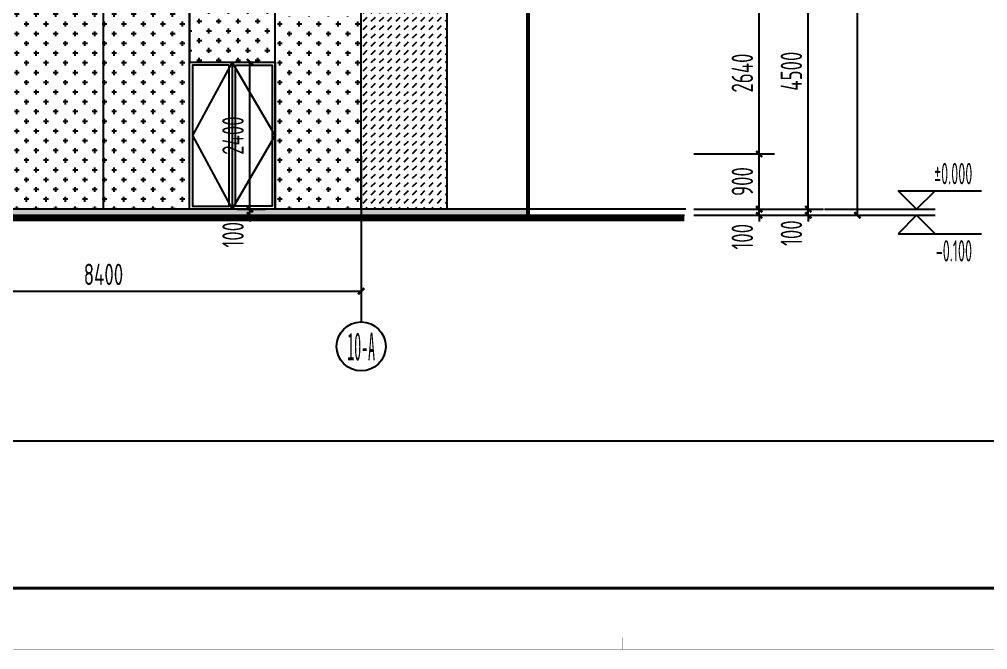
# Model space of a CAD drawing. Extents: x -863035 to 270371, y -8918 to 240488.
# Drawn here: x -272190 to -256410, y 112772 to 123052 of the extents above; entities that cross this region are included whole.
import ezdxf
from ezdxf.enums import TextEntityAlignment as Align

# ---------------------------------------------------------------- set-up
doc = ezdxf.new("R2010")
doc.units = 0
doc.header["$LTSCALE"] = 1000
doc.header["$MEASUREMENT"] = 0
doc.linetypes.add('109-34 轴网$0$L1$0$$AUDIT_BAD_LTYPE1', pattern=[0])
for name, color, linetype in [('01-标注_尺寸', 124, 'Continuous'), ('01-标注_标高', 200, 'Continuous'), ('01-标注_轴线坐标', 132, 'Continuous'), ('02-TEXT_标注', 130, 'Continuous'), ('02-TEXT_轴号', 7, 'Continuous'), ('05-填充_156', 156, 'Continuous'), ('05-填充_18', 18, 'Continuous'), ('A-C_窗', 140, 'Continuous'), ('AXIS_TEXT', 7, 'Continuous'), ('E-立面', 255, 'Continuous'), ('E-立面轮廓', 241, 'Continuous'), ('PUB_DIM', 3, 'Continuous')]:
    doc.layers.add(name, color=color, linetype=linetype)
doc.layers.add('04-不打印_辅助线', color=165, linetype='Continuous', plot=False)
doc.styles.add('_TCH_AXIS', font='STXIHEI.TTF')
doc.styles.add('_TCH_DIM', font='ROS1', dxfattribs={"width": 0.75, "bigfont": 'JD'})
doc.styles.add('_TCH_DIM_T3', font='ROS1', dxfattribs={"width": 0.75, "bigfont": 'JD'})
doc.styles.add('COMPLEX', font='COMPLEX')
doc.dimstyles.new('_TCH_ARCH&&100', dxfattribs={"dimtxt": 350, "dimasz": 100, "dimexe": 250, "dimexo": 300, "dimgap": 100, "dimtad": 1, "dimdec": 0, "dimzin": 0, "dimdsep": 46, "dimtxsty": '_TCH_DIM_T3', "dimblk": 'ARCHTICK', "dimcen": 0.09, "dimclrt": 7, "dimazin": 2, "dimtfac": 1, "dimtdec": 0, "dimtix": 1, "dimtmove": 2, "dimatfit": 3, "dimfxl": 0, "dimtolj": 1, "dimtzin": 0, "dimarcsym": 0})
pattern_1 = [(90, (-517659.67, 285654.6), (-158.75, 158.75), [79.375, -238.125]), (180, (-517619.98, 285694.28), (-158.75, -158.75), [79.375, -238.125])]

# ---------------------------------------------------------------- blocks, each defined once
blk = doc.blocks.new('m1423')
for points in [[(0, 0), (0, 2400), (1400, 2400), (1400, 0)], [(650, 2350), (50, 2350), (50, 50), (650, 50)], [(750, 2350), (1350, 2350), (1350, 50), (750, 50)]]:
    blk.add_lwpolyline(points, close=True)
for points in [[(700, 2400), (50, 1200), (700, 0), (1400, 1200), (700, 2400)], [(700, 2400), (700, 0)]]:
    blk.add_lwpolyline(points)
blk = doc.blocks.new('_ArchTick')
at = {"color": 0, "linetype": 'ByBlock', "const_width": 0.4}
blk.add_lwpolyline([(-0.5, -0.5), (0.5, 0.5)], dxfattribs=at)
blk = doc.blocks.new('*D2399')
at = {"layer": '01-标注_轴线坐标', "color": 0, "lineweight": -2, "transparency": 16777216}
for p, q in [((52020, -19218), (53333, -19218)), ((53083, -23718), (53083, -19218)), ((52020, -23718), (53333, -23718))]:
    blk.add_line(p, q, dxfattribs=at)
at = {"layer": 'Defpoints', "color": 0, "transparency": 16777216}
for p in [(51720, -19218), (53083, -19218), (51720, -23718)]:
    blk.add_point(p, dxfattribs=at)
at = {"layer": '01-标注_轴线坐标', "color": 0, "lineweight": -2, "transparency": 16777216, "xscale": 100, "yscale": 100, "zscale": 100}
for p, rotation in [((53083, -19218), 90), ((53083, -23718), 270)]:
    blk.add_blockref('_ArchTick', p, dxfattribs=dict(at, rotation=rotation))
at = {"layer": '01-标注_轴线坐标', "color": 7, "transparency": 16777216, "insert": (52808, -21468), "char_height": 350, "attachment_point": 5, "rotation": 90, "style": '_TCH_DIM_T3'}
blk.add_mtext('\\A1;4500', dxfattribs=at)
blk = doc.blocks.new('*D2400')
at = {"layer": '01-标注_轴线坐标', "color": 0, "lineweight": -2, "transparency": 16777216}
for p, q in [((53083, -23718), (53083, -23618)), ((52020, -23718), (53333, -23718)), ((52020, -23818), (53333, -23818)), ((53083, -23818), (53083, -23718)), ((53083, -23818), (53083, -23918))]:
    blk.add_line(p, q, dxfattribs=at)
at = {"layer": 'Defpoints', "color": 0, "transparency": 16777216}
for p in [(51720, -23718), (51720, -23818), (53083, -23718)]:
    blk.add_point(p, dxfattribs=at)
at = {"layer": '01-标注_轴线坐标', "color": 0, "lineweight": -2, "transparency": 16777216, "xscale": 100, "yscale": 100, "zscale": 100}
for p, rotation in [((53083, -23718), 270), ((53083, -23818), 90)]:
    blk.add_blockref('_ArchTick', p, dxfattribs=dict(at, rotation=rotation))
at = {"layer": '01-标注_轴线坐标', "color": 7, "transparency": 16777216, "insert": (52808, -24109), "char_height": 350, "attachment_point": 5, "rotation": 90, "style": '_TCH_DIM_T3'}
blk.add_mtext('\\A1;100', dxfattribs=at)
blk = doc.blocks.new('*D2401')
at = {"layer": '01-标注_轴线坐标', "color": 0, "lineweight": -2, "transparency": 16777216}
for p, q in [((51520, -2918), (54133, -2918)), ((53883, -23818), (53883, -2918)), ((51520, -23818), (54133, -23818))]:
    blk.add_line(p, q, dxfattribs=at)
at = {"layer": 'Defpoints', "color": 0, "transparency": 16777216}
for p in [(51220, -2918), (53883, -2918), (51220, -23818)]:
    blk.add_point(p, dxfattribs=at)
at = {"layer": '01-标注_轴线坐标', "color": 0, "lineweight": -2, "transparency": 16777216, "xscale": 100, "yscale": 100, "zscale": 100}
for p, rotation in [((53883, -2918), 90), ((53883, -23818), 270)]:
    blk.add_blockref('_ArchTick', p, dxfattribs=dict(at, rotation=rotation))
at = {"layer": '01-标注_轴线坐标', "color": 7, "transparency": 16777216, "insert": (53608, -13368), "char_height": 350, "attachment_point": 5, "rotation": 90, "style": '_TCH_DIM_T3'}
blk.add_mtext('\\A1;20900', dxfattribs=at)
blk = doc.blocks.new('*D2447')
at = {"layer": '01-标注_尺寸', "color": 0, "lineweight": -2, "transparency": 16777216}
for p, q in [((51220, -20178), (52533, -20178)), ((52283, -22818), (52283, -20178)), ((51220, -22818), (52533, -22818))]:
    blk.add_line(p, q, dxfattribs=at)
at = {"layer": 'Defpoints', "color": 0, "transparency": 16777216}
for p in [(50920, -20178), (52283, -20178), (50920, -22818)]:
    blk.add_point(p, dxfattribs=at)
at = {"layer": '01-标注_尺寸', "color": 0, "lineweight": -2, "transparency": 16777216, "xscale": 100, "yscale": 100, "zscale": 100}
for p, rotation in [((52283, -20178), 90), ((52283, -22818), 270)]:
    blk.add_blockref('_ArchTick', p, dxfattribs=dict(at, rotation=rotation))
at = {"layer": '01-标注_尺寸', "color": 7, "transparency": 16777216, "insert": (52008, -21498), "char_height": 350, "attachment_point": 5, "rotation": 90, "style": '_TCH_DIM_T3'}
blk.add_mtext('\\A1;2640', dxfattribs=at)
blk = doc.blocks.new('*D2448')
at = {"layer": '01-标注_尺寸', "color": 0, "lineweight": -2, "transparency": 16777216}
for p, q in [((51220, -22818), (52533, -22818)), ((52283, -23718), (52283, -22818)), ((51220, -23718), (52533, -23718))]:
    blk.add_line(p, q, dxfattribs=at)
at = {"layer": 'Defpoints', "color": 0, "transparency": 16777216}
for p in [(50920, -22818), (52283, -22818), (50920, -23718)]:
    blk.add_point(p, dxfattribs=at)
at = {"layer": '01-标注_尺寸', "color": 0, "lineweight": -2, "transparency": 16777216, "xscale": 100, "yscale": 100, "zscale": 100}
for p, rotation in [((52283, -22818), 90), ((52283, -23718), 270)]:
    blk.add_blockref('_ArchTick', p, dxfattribs=dict(at, rotation=rotation))
at = {"layer": '01-标注_尺寸', "color": 7, "transparency": 16777216, "insert": (52008, -23268), "char_height": 350, "attachment_point": 5, "rotation": 90, "style": '_TCH_DIM_T3'}
blk.add_mtext('\\A1;900', dxfattribs=at)
blk = doc.blocks.new('*D2449')
at = {"layer": '01-标注_尺寸', "color": 0, "lineweight": -2, "transparency": 16777216}
for p, q in [((52283, -23718), (52283, -23618)), ((51220, -23718), (52533, -23718)), ((51220, -23818), (52533, -23818)), ((52283, -23818), (52283, -23718)), ((52283, -23818), (52283, -23918))]:
    blk.add_line(p, q, dxfattribs=at)
at = {"layer": 'Defpoints', "color": 0, "transparency": 16777216}
for p in [(50920, -23718), (50920, -23818), (52283, -23718)]:
    blk.add_point(p, dxfattribs=at)
at = {"layer": '01-标注_尺寸', "color": 0, "lineweight": -2, "transparency": 16777216, "xscale": 100, "yscale": 100, "zscale": 100}
for p, rotation in [((52283, -23718), 270), ((52283, -23818), 90)]:
    blk.add_blockref('_ArchTick', p, dxfattribs=dict(at, rotation=rotation))
at = {"layer": '01-标注_尺寸', "color": 7, "transparency": 16777216, "insert": (52008, -24168), "char_height": 350, "attachment_point": 5, "rotation": 90, "style": '_TCH_DIM_T3'}
blk.add_mtext('\\A1;100', dxfattribs=at)
blk = doc.blocks.new('图框-A1+1-4')
for points, const_width in [([(0, 0), (1051, 0), (1051, 594), (0, 594)], 0.05), ([(976, 584), (25, 584), (25, 10), (976, 10)], 0.5)]:
    blk.add_lwpolyline(points, close=True, dxfattribs=dict(const_width=const_width))
at = {"const_width": 0.05}
blk.add_lwpolyline([(525.5, 0), (525.5, 2)], dxfattribs=at)
blk = doc.blocks.new('*D187')
at = {"layer": '01-标注_轴线坐标', "color": 0, "lineweight": -2, "transparency": 16777216}
for p, q in [((-275020, 120818), (-275020, 118368)), ((-266620, 120818), (-266620, 118368)), ((-275020, 118618), (-266620, 118618))]:
    blk.add_line(p, q, dxfattribs=at)
at = {"layer": 'Defpoints', "color": 0, "transparency": 16777216}
for p in [(-275020, 121118), (-266620, 121118), (-266620, 118618)]:
    blk.add_point(p, dxfattribs=at)
at = {"layer": '01-标注_轴线坐标', "color": 0, "lineweight": -2, "transparency": 16777216, "xscale": 100, "yscale": 100, "zscale": 100, "rotation": 180}
blk.add_blockref('_ArchTick', (-275020, 118618), dxfattribs=at)
at = {"layer": '01-标注_轴线坐标', "color": 0, "lineweight": -2, "transparency": 16777216, "xscale": 100, "yscale": 100, "zscale": 100}
blk.add_blockref('_ArchTick', (-266620, 118618), dxfattribs=at)
at = {"layer": '01-标注_轴线坐标', "color": 7, "transparency": 16777216, "insert": (-270820, 118893), "char_height": 350, "attachment_point": 5, "style": '_TCH_DIM_T3'}
blk.add_mtext('\\A1;8400', dxfattribs=at)
blk = doc.blocks.new('_AXISO')
blk.add_circle((0, 0), 0.5)
at = {"layer": 'AXIS_TEXT', "style": 'COMPLEX', "width": 1.041667}
blk.add_attdef('A', text='', height=0.56, dxfattribs=at).set_placement((-0.25, -0.28), (0.25, -0.28), align=Align.FIT)
blk = doc.blocks.new('*D706')
at = {"layer": 'Defpoints', "color": 0, "transparency": 16777216}
for p in [(-268939, 122356), (-268433, 122356), (-268939, 119956)]:
    blk.add_point(p, dxfattribs=at)
at = {"layer": 'PUB_DIM', "color": 0, "lineweight": -2, "transparency": 16777216}
for p, q in [((-268639, 122356), (-268183, 122356)), ((-268433, 119956), (-268433, 122356)), ((-268639, 119956), (-268183, 119956))]:
    blk.add_line(p, q, dxfattribs=at)
at = {"layer": 'PUB_DIM', "color": 0, "lineweight": -2, "transparency": 16777216, "xscale": 100, "yscale": 100, "zscale": 100}
for p, rotation in [((-268433, 122356), 90), ((-268433, 119956), 270)]:
    blk.add_blockref('_ArchTick', p, dxfattribs=dict(at, rotation=rotation))
at = {"layer": 'PUB_DIM', "color": 7, "transparency": 16777216, "insert": (-268708, 121156), "char_height": 350, "attachment_point": 5, "rotation": 90, "style": '_TCH_DIM_T3'}
blk.add_mtext('\\A1;2400', dxfattribs=at)
blk = doc.blocks.new('*D707')
at = {"layer": 'Defpoints', "color": 0, "transparency": 16777216}
for p in [(-268939, 119956), (-268433, 119956), (-268939, 119856)]:
    blk.add_point(p, dxfattribs=at)
at = {"layer": 'PUB_DIM', "color": 0, "lineweight": -2, "transparency": 16777216}
for p, q in [((-268639, 119956), (-268183, 119956)), ((-268433, 119956), (-268433, 120056)), ((-268433, 119856), (-268433, 119956)), ((-268639, 119856), (-268183, 119856)), ((-268433, 119856), (-268433, 119756))]:
    blk.add_line(p, q, dxfattribs=at)
at = {"layer": 'PUB_DIM', "color": 0, "lineweight": -2, "transparency": 16777216, "xscale": 100, "yscale": 100, "zscale": 100}
for p, rotation in [((-268433, 119956), 270), ((-268433, 119856), 90)]:
    blk.add_blockref('_ArchTick', p, dxfattribs=dict(at, rotation=rotation))
at = {"layer": 'PUB_DIM', "color": 7, "transparency": 16777216, "insert": (-268708, 119539), "char_height": 350, "attachment_point": 5, "rotation": 90, "style": '_TCH_DIM_T3'}
blk.add_mtext('\\A1;100', dxfattribs=at)
blk = doc.blocks.new('htgrsjuhytj')
at = {"layer": '01-标注_标高'}
for p, q in [((54848.7, -23718.3), (54548.7, -23418.3)), ((54548.7, -23418.3), (55905.2, -23418.3)), ((54848.7, -23718.3), (55148.7, -23418.3)), ((53348.7, -23718.3), (55148.7, -23718.3)), ((53348.7, -23818.3), (55148.7, -23818.3)), ((54848.7, -23818.3), (54548.7, -24118.3)), ((54848.7, -23818.3), (55148.7, -24118.3)), ((54548.7, -24118.3), (55905.2, -24118.3))]:
    blk.add_line(p, q, dxfattribs=at)
at = {"layer": '04-不打印_辅助线'}
blk.add_lwpolyline([(51086.2, -23718.3), (3570.3, -23718.3)], dxfattribs=at)
at = {"layer": 'E-立面', "linetype": '109-34 轴网$0$L1$0$$AUDIT_BAD_LTYPE1'}
blk.add_lwpolyline([(3570.3, -23818.3), (51063.2, -23818.3)], dxfattribs=at)
at = {"layer": 'E-立面轮廓', "linetype": '109-34 轴网$0$L1$0$$AUDIT_BAD_LTYPE1', "const_width": 100}
blk.add_lwpolyline([(6087.2, -23868.3), (51063.2, -23868.3)], dxfattribs=at)
at = {"layer": '02-TEXT_标注', "style": '_TCH_DIM', "width": 0.5625}
for s, p in [('%%P0.000', (55133.7, -23313.3)), ('-0.100', (55159.9, -24573.3))]:
    blk.add_text(s, height=350, dxfattribs=at).set_placement(p)
at = {"layer": '01-标注_尺寸'}
for p1, p2, picture, middle in [((50919.5, -22818.3), (50919.5, -20178.3), '*D2447', (52007.5, -21498.3)), ((50919.5, -23718.3), (50919.5, -22818.3), '*D2448', (52007.5, -23268.3))]:
    dim = blk.add_aligned_dim(p1=p1, p2=p2, distance=-1363, dimstyle='_TCH_ARCH&&100', dxfattribs=at)
    dim.commit()
    dim.dimension.update_dxf_attribs({"geometry": picture, "text_midpoint": middle})
dim = blk.add_linear_dim(base=(52282.5, -23718.3), p1=(50919.5, -23818.3), p2=(50919.5, -23718.3), angle=90, dimstyle='_TCH_ARCH&&100', dxfattribs=at)
dim.commit()
dim.dimension.update_dxf_attribs({"geometry": '*D2449', "text_midpoint": (52007.5, -24168.3), "dimtype": 161})
at = {"layer": '01-标注_轴线坐标'}
for p1, p2, distance, picture, middle in [((51219.5, -23818.3), (51219.5, -2918.3), -2663, '*D2401', (53607.5, -13368.3)), ((51719.5, -23718.3), (51719.5, -19218.3), -1363, '*D2399', (52807.5, -21468.3))]:
    dim = blk.add_aligned_dim(p1=p1, p2=p2, distance=distance, dimstyle='_TCH_ARCH&&100', dxfattribs=at)
    dim.commit()
    dim.dimension.update_dxf_attribs({"geometry": picture, "text_midpoint": middle})
dim = blk.add_linear_dim(base=(53082.5, -23718.3), p1=(51719.5, -23818.3), p2=(51719.5, -23718.3), angle=90, dimstyle='_TCH_ARCH&&100', dxfattribs=at)
dim.commit()
dim.dimension.update_dxf_attribs({"geometry": '*D2400', "text_midpoint": (52807.5, -24108.7), "dimtype": 161})

msp = doc.modelspace()

# ---------------------------------------------------------------- hatches: boundary and pattern name
at = {"layer": '05-填充_156'}
h = msp.add_hatch(dxfattribs=at)
h.set_pattern_fill('CROSS', color=136, scale=100, angle=90)
h.set_pattern_definition(pattern_1)
h.paths.add_polyline_path([(-269420.2, 123496.2), (-275020.2, 123496.2), (-275020.2, 119956.2), (-269420.2, 119956.2)])
h = msp.add_hatch(dxfattribs=at)
h.set_pattern_fill('DASH', color=256, scale=100, angle=135)
h.set_pattern_definition([(45, (-254735.97, 158581.99), (4e-14, 134.70384), [95.25, -95.25])])
h.paths.add_polyline_path([(-265220.2, 123496.2), (-266620.2, 123496.2), (-266620.2, 119956.2), (-265220.2, 119956.2)])
h = msp.add_hatch(dxfattribs=at)
h.set_pattern_fill('CROSS', color=136, scale=100, angle=90)
h.set_pattern_definition(pattern_1)
h.paths.add_polyline_path([(-266620.2, 123096.2), (-268020.2, 123096.2), (-268020.2, 119956.2), (-266620.2, 119956.2)])
at = {"layer": '05-填充_18'}
h = msp.add_hatch(color=256, dxfattribs=at)
h.dxf.hatch_style = 1
h.paths.add_polyline_path([(-302920.2, 119856.2), (-263920.2, 119856.2), (-263920.2, 119956.2), (-302920.2, 119956.2)])

# ---------------------------------------------------------------- linework, layer by layer
at = {"layer": '04-不打印_辅助线'}
msp.add_lwpolyline([(-312416, 143674.5), (-255645.6, 143674.5), (-255645.6, 116174.5), (-312416, 116174.5)], close=True, dxfattribs=at)
at = {"layer": 'A-C_窗'}
for points in [[(-270820.2, 119956.2), (-270820.2, 125756.2)], [(-269420.2, 119956.2), (-269420.2, 125756.2)], [(-268020.2, 119956.2), (-268020.2, 125756.2)], [(-266620.2, 119956.2), (-266620.2, 125756.2)], [(-265220.2, 119956.2), (-265220.2, 125756.2)]]:
    msp.add_lwpolyline(points, dxfattribs=at)
msp.add_lwpolyline([(-269420.2, 122356.2), (-268020.2, 122356.2), (-268020.2, 123496.2), (-269420.2, 123496.2)], close=True, dxfattribs=at)
at = {"layer": 'E-立面', "linetype": '109-34 轴网$0$L1$0$$AUDIT_BAD_LTYPE1'}
msp.add_line((-263920.2, 123496.2), (-263920.2, 119856.2), dxfattribs=at)
at = {"layer": 'E-立面轮廓', "const_width": 50}
msp.add_lwpolyline([(-263895.2, 123496.2), (-263895.2, 119806.2)], dxfattribs=at)

# ---------------------------------------------------------------- block references
at = {"layer": '01-标注_轴线坐标'}
ref = msp.add_blockref('_AXISO', (-266620.2, 117718.3), dxfattribs=dict(at, xscale=800, yscale=800, zscale=800))
ref.add_attrib('A', '10-A', dxfattribs={"layer": '02-TEXT_轴号', "height": 452.55, "style": '_TCH_AXIS', "width": 0.342661}).set_placement((-266846.5, 117492), (-266394, 117492), align=Align.FIT)
at = {"layer": 'A-C_窗'}
msp.add_blockref('m1423', (-269420.2, 119956.2), dxfattribs=at)

# ---------------------------------------------------------------- next in the draw order: block references
msp.add_blockref('htgrsjuhytj', (-312416, 143674.5))

# ---------------------------------------------------------------- next in the draw order: hatches: boundary and pattern name
at = {"layer": '05-填充_156'}
h = msp.add_hatch(dxfattribs=at)
h.set_pattern_fill('CROSS', color=136, scale=100, angle=90)
h.set_pattern_definition([(360, (-250565.97, 158581.99), (158.75, 158.75), [79.375, -238.125]), (90, (-250526.28, 158542.3), (-158.75, 158.75), [79.375, -238.125])])
h.paths.add_polyline_path([(-268020.2, 124426.2), (-269420.2, 124426.2), (-269420.2, 122356.2), (-268020.2, 122356.2)])

# ---------------------------------------------------------------- next in the draw order: linework, layer by layer
at = {"layer": '01-标注_轴线坐标'}
msp.add_line((-266620.2, 120818.3), (-266620.2, 118118.3), dxfattribs=at)

# ---------------------------------------------------------------- next in the draw order: block references
at = {"xscale": 100, "yscale": 100, "zscale": 100}
msp.add_blockref('图框-A1+1-4', (-314916, 112774.5), dxfattribs=at)

# ---------------------------------------------------------------- next in the draw order: dimensions: what is measured, and where the dimension line sits
at = {"layer": '01-标注_轴线坐标'}
dim = msp.add_aligned_dim(p1=(-275020.2, 121118.3), p2=(-266620.2, 121118.3), distance=-2500, dimstyle='_TCH_ARCH&&100', dxfattribs=at)
dim.commit()
dim.dimension.update_dxf_attribs({"geometry": '*D187', "text_midpoint": (-270820.2, 118893.3)})
at = {"layer": 'PUB_DIM'}
dim = msp.add_aligned_dim(p1=(-268938.6, 119956.2), p2=(-268938.6, 122356.2), distance=-505.4, dimstyle='_TCH_ARCH&&100', dxfattribs=at)
dim.commit()
dim.dimension.update_dxf_attribs({"geometry": '*D706', "text_midpoint": (-268708.2, 121156.2)})
dim = msp.add_linear_dim(base=(-268433.2, 119956.2), p1=(-268938.6, 119856.2), p2=(-268938.6, 119956.2), angle=90, dimstyle='_TCH_ARCH&&100', dxfattribs=at)
dim.commit()
dim.dimension.update_dxf_attribs({"geometry": '*D707', "text_midpoint": (-268708.2, 119538.9), "dimtype": 161})

doc.saveas('drawing.dxf')
